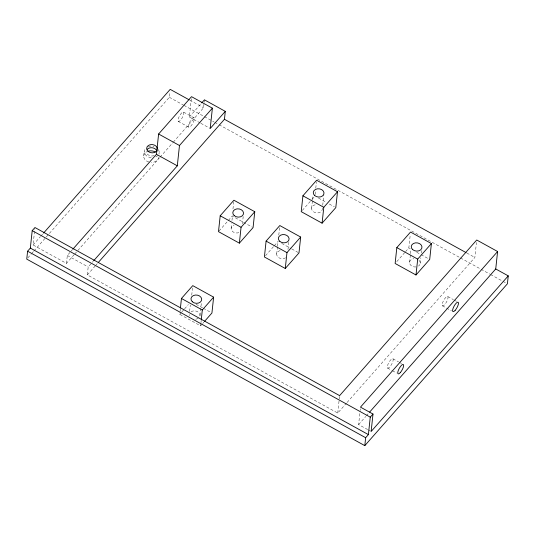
<?xml version="1.0" encoding="UTF-8"?>
<svg xmlns="http://www.w3.org/2000/svg" width="535" height="535" viewBox="0 0 535 535"><rect width="100%" height="100%" fill="white"/><g stroke="black" fill="none" stroke-linecap="round" stroke-linejoin="round"><path stroke-width="0.4" stroke-dasharray="2.67 2.01" d="M74.178 254.64L66.467 263.394L33.083 244.97L34.855 228.351M66.467 263.394L67.316 255.462L70.62 251.717M346.56 403.069L337.752 413.067L87.339 274.903L88.188 266.972L93.137 261.354M143.688 155.979L144.196 151.218M158.982 154.12L159.156 152.535M33.906 251.002L169.348 97.29L169.943 91.732M200.143 122.916L189.35 116.964L191.343 98.286M202.237 324.009L200.618 325.842L179.753 314.333L180.007 311.952M180.088 311.156L180.342 308.775M173.3 142.149L203.581 107.776L204.089 103.021M204.176 102.225L204.43 99.844M189.617 311.383L190.299 305.044M191.737 295.146L192.506 288.011M200.003 315.503L201.441 302.014M200.618 325.842L200.872 323.461M200.959 322.672L201.213 320.291M232.972 208.938L233.735 201.802M231.113 228.365L231.622 223.61M231.963 220.433L232.471 215.679M242.422 223.757L243.191 216.615M276.675 254.085L277.444 246.949M277.525 246.153L278.033 241.392M278.795 235.059L279.644 227.128M287.99 249.477L288.753 242.335M311.591 208.302L312.44 200.371M312.52 199.575L312.948 195.616M315.108 194.513L315.443 191.343M315.784 188.166L316.459 181.826M322.732 205.279L323.835 194.967M337.752 413.067L339.17 399.772M339.257 398.943L339.611 395.619M367.659 429.572L358.617 424.583L360.035 411.288M360.129 410.459L360.302 408.793M405.55 251.644L408.84 247.912L410.278 234.43M409.563 262.357L410.412 254.426M410.492 253.637L410.92 249.671M420.283 263.3L420.878 257.75M421.386 252.988L421.64 250.607M347.108 402.44L474.859 257.449L476.458 242.495M33.083 244.97L40.239 236.845M40.794 236.223L42.994 233.721M27.853 257.877L31.157 254.125M31.705 253.503L33.357 251.631M71.168 251.089L72.272 249.845M189.35 116.964L201.2 103.516M74.733 254.018L159.53 157.771M160.079 157.15L172.745 142.778M87.339 274.903L95.598 265.534M96.146 264.905L97.25 263.655M219.042 231.013L227.823 221.055M228.371 220.433L232.21 216.08L252.359 227.194M179.753 314.333L181.365 312.493M181.907 311.885L184.06 309.437M184.602 308.829L188.367 304.549M202.772 323.401L203.848 322.177M302.322 210.415L311.644 199.836M312.193 199.214L314.386 196.72M265.5 255.723L273.733 246.388M274.281 245.766L278.12 241.405M396.776 261.602L405.002 252.266M358.617 424.583L365.773 416.457M366.328 415.829L369.076 412.706M189.791 100.165L203.581 107.776M466.834 253.022L474.859 257.449M169.348 97.29L183.251 104.96M183.98 105.362L203.741 116.262M204.47 116.663L213.98 121.913M214.716 122.314L218.374 124.334M219.103 124.742L459.839 257.562M460.575 257.964L480.33 268.864M481.059 269.272L489.839 274.114M490.575 274.522L502.278 280.975M503.014 281.383L505.936 282.995M183.672 112.149A5.383 1.645 -61.1 0 1 180.569 120.161A5.383 1.645 -61.1 0 1 178.563 117.947A5.383 1.645 -61.1 0 1 183.672 112.149L194.105 117.907A5.383 1.645 -61.1 0 1 191.008 125.919A5.383 1.645 -61.1 0 1 189.002 123.705A5.383 1.645 -61.1 0 1 194.105 117.907M200.859 123.317L210.215 128.48M318.532 198.084L326.45 202.451M329.326 204.042L334.362 206.818M408.84 247.912L410.278 248.701M416.758 252.279L420.356 254.265M421.072 254.66L428.99 259.027M178.202 121.358L188.634 127.116M447.828 296.564A5.383 1.645 -61.1 0 1 444.732 304.582A5.383 1.645 -61.1 0 1 442.726 302.362A5.383 1.645 -61.1 0 1 447.828 296.564L453.392 299.633M454.088 300.021L456.87 301.553M442.358 305.773L445.836 307.692M446.531 308.073L451.4 310.761M281.718 243.392L291.067 248.554M291.789 248.949L298.985 252.921M392.984 358.811A5.383 1.645 -61.1 0 1 389.881 366.823A5.383 1.645 -61.1 0 1 387.875 364.609A5.383 1.645 -61.1 0 1 392.984 358.811L398.548 361.881M399.244 362.269L402.026 363.8M387.514 368.02L391.687 370.32M392.382 370.702L396.555 373.009M196.098 304.268L202.578 307.846M203.293 308.24L210.489 312.213M67.316 255.462L88.188 266.972M368.354 429.953L370.441 431.103M154.087 155.692A5.383 4.146 6.1 0 1 146.316 151.405M158.648 157.29A7.51 5.785 6.1 0 1 151.385 162.439M148.817 162.038A7.51 5.785 6.1 0 1 146.189 152.094M157.939 155.331A7.51 5.785 6.1 0 1 155.611 156.982M151.244 157.644A7.51 5.785 6.1 0 1 145.413 148.422M148.309 146.55A7.51 5.785 6.1 0 1 154.026 146.476M158.367 149.559A7.51 5.785 6.1 0 1 158.788 154.006M238.884 232.651A5.383 4.146 6.1 0 1 231.675 230.498A5.383 4.146 6.1 0 1 234.062 225.021M285.61 257.81A5.383 4.146 6.1 0 1 277.244 256.212A5.383 4.146 6.1 0 1 280.949 250.44M198.211 318.285A5.383 4.146 6.1 0 1 195.73 319.148M189.383 315.643A5.383 4.146 6.1 0 1 189.283 314.56M191.069 311.771A5.383 4.146 6.1 0 1 197.589 311.684A5.383 4.146 6.1 0 1 199.736 316.553M322.204 208.155A5.383 4.146 6.1 0 1 318.037 212.89A5.383 4.146 6.1 0 1 311.691 209.386A5.383 4.146 6.1 0 1 315.864 204.658M418.932 260.237A5.383 4.146 6.1 0 1 418.49 266.089M416.009 266.945A5.383 4.146 6.1 0 1 409.663 263.447A5.383 4.146 6.1 0 1 413.836 258.713"/><path stroke-width="0.8" d="M27.599 251.196L26.75 259.127L364.803 445.642L507.401 283.804L508.25 275.873L495.731 268.965L497.597 251.517L476.725 240.001L339.611 395.619L34.949 227.522L32.207 230.632L30.341 248.086L27.599 251.196L365.652 437.71L364.803 445.642M72.82 249.216L156.441 154.314L158.614 134.011L191.517 96.661L212.388 108.17L210.215 128.48L225.295 111.36L204.43 99.844L201.735 102.901M93.685 260.732L177.306 165.823L179.479 145.52L212.388 108.17M180.429 307.986L181.445 298.47L192.76 285.63L213.625 297.146L211.927 313.008L204.39 321.562M201.294 319.502L202.31 309.979L213.625 297.146M98.353 262.404L224.453 119.292L225.295 111.36M220.193 215.779L218.494 231.642L239.366 243.151L253.075 227.589L254.774 211.726L233.902 200.217L220.193 215.779L241.058 227.288L239.366 243.151M266.102 241.104L264.404 256.967L285.275 268.483L298.985 252.921L300.677 237.059L279.812 225.543L266.102 241.104L286.967 252.62L285.275 268.483M302.917 195.797L301.225 211.659L322.09 223.175L335.806 207.613L337.498 191.751L316.633 180.235L302.917 195.797L323.789 207.312L322.09 223.175M365.652 437.71L368.394 434.601L370.26 417.153L373.002 414.043L360.483 407.135L497.597 251.517M373.002 414.043L371.136 431.491L508.25 275.873M396.823 247.611L395.131 263.474L415.996 274.983L429.705 259.421L431.404 243.559L410.532 232.05L396.823 247.611L417.695 259.121L415.996 274.983M43.542 233.099L170.197 89.358L189.069 99.771M241.058 227.288L254.774 211.726M323.789 207.312L337.498 191.751M286.967 252.62L300.677 237.059M417.695 259.121L431.404 243.559M369.632 412.084L495.731 268.965M224.453 119.292L466.099 252.62M158.614 134.011L179.479 145.52M156.441 154.314L177.306 165.823M181.445 298.47L202.31 309.979M32.207 230.632L370.26 417.153M30.341 248.086L368.394 434.601M157.109 150.228A5.383 4.146 6.1 0 1 148.335 151.572A5.383 4.146 6.1 0 1 150.034 144.758A5.383 4.146 6.1 0 1 157.377 149.178M147.192 149.405A5.383 4.146 6.1 0 1 152.682 147.841A5.383 4.146 6.1 0 1 156.936 151.265M147.8 151.311A7.51 5.785 6.1 0 1 155.284 151.967M400.32 372.581A5.383 1.645 -61.1 0 0 403.417 364.569A5.383 1.645 -61.1 0 0 398.314 370.367A5.383 1.645 -61.1 0 0 400.32 372.581M455.165 310.333A5.383 1.645 -61.1 0 0 458.261 302.322A5.383 1.645 -61.1 0 0 453.158 308.12A5.383 1.645 -61.1 0 0 455.165 310.333M234.156 215.565A5.383 4.146 6.1 0 0 243.264 214.502A5.383 4.146 6.1 0 0 237.079 208.857A5.383 4.146 6.1 0 0 234.156 215.565M279.725 241.285A5.383 4.146 6.1 0 0 288.833 240.215A5.383 4.146 6.1 0 0 282.647 234.577A5.383 4.146 6.1 0 0 279.725 241.285M192.326 301.76A5.383 4.146 6.1 0 0 201.434 300.69A5.383 4.146 6.1 0 0 195.248 295.052A5.383 4.146 6.1 0 0 192.326 301.76M314.633 195.502A5.383 4.146 6.1 0 0 323.742 194.439A5.383 4.146 6.1 0 0 317.556 188.795A5.383 4.146 6.1 0 0 314.633 195.502M412.612 249.557A5.383 4.146 6.1 0 0 421.714 248.494A5.383 4.146 6.1 0 0 415.528 242.85A5.383 4.146 6.1 0 0 412.612 249.557"/></g></svg>
